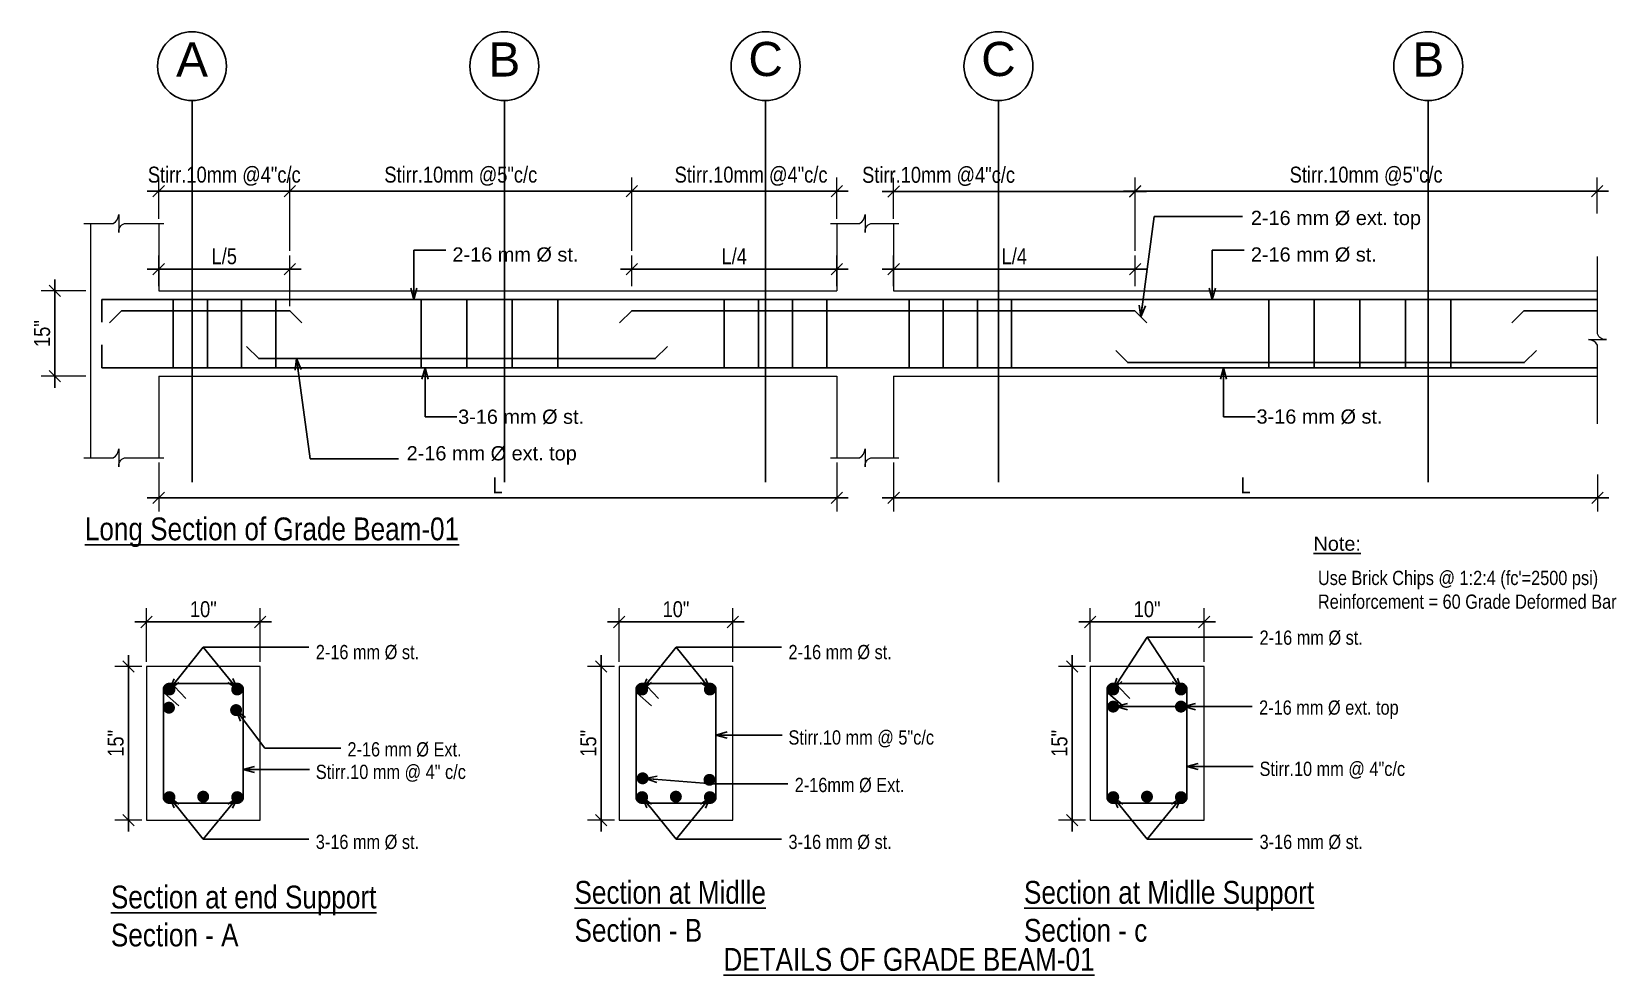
# Model space of a CAD drawing. Header units: inches. Extents: x -4010 to 92088, y -38563 to -1318.
# Drawn here: x 49757.1 to 50035.4, y -26125.7 to -25960 of the extents above; entities that cross this region are included whole.
import ezdxf

# ---------------------------------------------------------------- set-up
doc = ezdxf.new("R2010")
doc.units = ezdxf.units.IN
doc.header["$MEASUREMENT"] = 0
doc.header["$PDMODE"] = 99
doc.layers.add('DIM', color=7, linetype='Continuous', lineweight=15)
doc.layers.add('LINE', color=8, linetype='Continuous', lineweight=13)
for name, color, linetype in [('Hatch', 3, 'Continuous'), ('Rod', 1, 'Continuous'), ('TEX', 7, 'Continuous')]:
    doc.layers.add(name, color=color, linetype=linetype)
doc.styles.add('R', font='arial.ttf')
doc.styles.get("Standard").update_dxf_attribs({"font": 'ARIALN.TTF'})
doc.styles.add('style0', font='swissel.ttf')
doc.dimstyles.new('_30', dxfattribs={"dimscale": 0.4, "dimtxt": 7, "dimasz": 5, "dimexe": 6, "dimexo": 2, "dimgap": 2, "dimtad": 1, "dimdec": 0, "dimzin": 3, "dimdsep": 46, "dimlunit": 3, "dimtxsty": 'Standard', "dimblk": 'OBLIQUE', "dimcen": 0, "dimdle": 5, "dimclrt": 7, "dimazin": 0, "dimtfac": 0.0375, "dimtdec": 0, "dimtofl": 0, "dimtmove": 0, "dimatfit": 3, "dimldrblk": 'OPEN30', "dimfxl": 6, "dimtvp": 0.8, "dimtolj": 1, "dimtzin": 0, "dimlwe": -1, "dimarcsym": 0})

# ---------------------------------------------------------------- blocks, each defined once
blk = doc.blocks.new('_Oblique')
at = {"color": 0, "linetype": 'ByBlock', "lineweight": -2}
blk.add_line((-0.5, -0.5), (0.5, 0.5), dxfattribs=at)
blk = doc.blocks.new('*D896')
at = {"layer": 'Defpoints', "color": 0}
for p in [(49767.37, -26005.53), (49761.14, -26020.53), (49767.37, -26020.53)]:
    blk.add_point(p, dxfattribs=at)
at = {"layer": 'DIM', "color": 0, "lineweight": -2}
blk.add_line((49761.14, -26003.53), (49761.14, -26022.53), dxfattribs=at)
at = {"layer": 'DIM', "color": 0}
for p, q in [((49766.57, -26005.53), (49758.74, -26005.53)), ((49766.57, -26020.53), (49758.74, -26020.53))]:
    blk.add_line(p, q, dxfattribs=at)
at = {"layer": 'DIM', "color": 0, "lineweight": -2, "xscale": 2, "yscale": 2, "zscale": 2}
for p, rotation in [((49761.14, -26005.53), 90), ((49761.14, -26020.53), 270)]:
    blk.add_blockref('_Oblique', p, dxfattribs=dict(at, rotation=rotation))
at = {"layer": 'DIM', "color": 7, "insert": (49758.91, -26013.03), "char_height": 2.8, "attachment_point": 5, "rotation": 90}
blk.add_mtext('\\A1;15"', dxfattribs=at)
blk = doc.blocks.new('_Open30')
at = {"color": 0, "linetype": 'ByBlock', "lineweight": -2}
for p, q in [((-1, 0.27), (0, 0)), ((0, 0), (-1, -0.27)), ((0, 0), (-1, 0))]:
    blk.add_line(p, q, dxfattribs=at)
blk = doc.blocks.new('*D897')
at = {"layer": 'Defpoints', "color": 0}
for p in [(50031.99, -25988.04), (50031.99, -25992.74), (49950.84, -25999.31)]:
    blk.add_point(p, dxfattribs=at)
at = {"layer": 'DIM', "color": 0}
for p, q in [((49950.84, -25998.51), (49950.84, -25985.64)), ((50031.99, -25991.94), (50031.99, -25985.64))]:
    blk.add_line(p, q, dxfattribs=at)
at = {"layer": 'DIM', "color": 0, "lineweight": -2}
blk.add_line((49948.84, -25988.04), (50033.99, -25988.04), dxfattribs=at)
at = {"layer": 'DIM', "color": 0, "lineweight": -2, "xscale": 2, "yscale": 2, "zscale": 2, "rotation": 180}
blk.add_blockref('_Oblique', (49950.84, -25988.04), dxfattribs=at)
at = {"layer": 'DIM', "color": 0, "lineweight": -2, "xscale": 2, "yscale": 2, "zscale": 2}
blk.add_blockref('_Oblique', (50031.99, -25988.04), dxfattribs=at)
at = {"layer": 'DIM', "color": 7, "insert": (49991.42, -25985.4), "char_height": 2.8, "attachment_point": 5}
blk.add_mtext('\\A1;Stirr.10mm @5"c/c', dxfattribs=at)
blk = doc.blocks.new('*D898')
at = {"layer": 'Defpoints', "color": 0}
for p in [(49898.45, -25988.04), (49898.45, -25993.7), (49862.45, -25999.31)]:
    blk.add_point(p, dxfattribs=at)
at = {"layer": 'DIM', "color": 0}
for p, q in [((49862.45, -25998.51), (49862.45, -25985.64)), ((49898.45, -25992.9), (49898.45, -25985.64))]:
    blk.add_line(p, q, dxfattribs=at)
at = {"layer": 'DIM', "color": 0, "lineweight": -2}
blk.add_line((49860.45, -25988.04), (49900.45, -25988.04), dxfattribs=at)
at = {"layer": 'DIM', "color": 0, "lineweight": -2, "xscale": 2, "yscale": 2, "zscale": 2, "rotation": 180}
blk.add_blockref('_Oblique', (49862.45, -25988.04), dxfattribs=at)
at = {"layer": 'DIM', "color": 0, "lineweight": -2, "xscale": 2, "yscale": 2, "zscale": 2}
blk.add_blockref('_Oblique', (49898.45, -25988.04), dxfattribs=at)
at = {"layer": 'DIM', "color": 7, "insert": (49883.41, -25985.4), "char_height": 2.8, "attachment_point": 5}
blk.add_mtext('\\A1;Stirr.10mm @4"c/c', dxfattribs=at)
blk = doc.blocks.new('*D899')
at = {"layer": 'Defpoints', "color": 0}
for p in [(49898.45, -26001.71), (49862.45, -26005.53), (49898.45, -26005.53)]:
    blk.add_point(p, dxfattribs=at)
at = {"layer": 'DIM', "color": 0}
for p, q in [((49862.45, -26004.73), (49862.45, -25999.31)), ((49898.45, -26004.73), (49898.45, -25999.31))]:
    blk.add_line(p, q, dxfattribs=at)
at = {"layer": 'DIM', "color": 0, "lineweight": -2}
blk.add_line((49860.45, -26001.71), (49900.45, -26001.71), dxfattribs=at)
at = {"layer": 'DIM', "color": 0, "lineweight": -2, "xscale": 2, "yscale": 2, "zscale": 2, "rotation": 180}
blk.add_blockref('_Oblique', (49862.45, -26001.71), dxfattribs=at)
at = {"layer": 'DIM', "color": 0, "lineweight": -2, "xscale": 2, "yscale": 2, "zscale": 2}
blk.add_blockref('_Oblique', (49898.45, -26001.71), dxfattribs=at)
at = {"layer": 'DIM', "color": 7, "insert": (49880.45, -25999.47), "char_height": 2.8, "attachment_point": 5}
blk.add_mtext('\\A1;L/4', dxfattribs=at)
blk = doc.blocks.new('*D900')
at = {"layer": 'Defpoints', "color": 0}
for p in [(49862.45, -25988.04), (49802.42, -25999.31), (49862.45, -25999.31)]:
    blk.add_point(p, dxfattribs=at)
at = {"layer": 'DIM', "color": 0}
for p, q in [((49802.42, -25998.51), (49802.42, -25985.64)), ((49862.45, -25998.51), (49862.45, -25985.64))]:
    blk.add_line(p, q, dxfattribs=at)
at = {"layer": 'DIM', "color": 0, "lineweight": -2}
blk.add_line((49800.42, -25988.04), (49864.45, -25988.04), dxfattribs=at)
at = {"layer": 'DIM', "color": 0, "lineweight": -2, "xscale": 2, "yscale": 2, "zscale": 2, "rotation": 180}
blk.add_blockref('_Oblique', (49802.42, -25988.04), dxfattribs=at)
at = {"layer": 'DIM', "color": 0, "lineweight": -2, "xscale": 2, "yscale": 2, "zscale": 2}
blk.add_blockref('_Oblique', (49862.45, -25988.04), dxfattribs=at)
at = {"layer": 'DIM', "color": 7, "insert": (49832.43, -25985.4), "char_height": 2.8, "attachment_point": 5}
blk.add_mtext('\\A1;Stirr.10mm @5"c/c', dxfattribs=at)
blk = doc.blocks.new('*D901')
at = {"layer": 'Defpoints', "color": 0}
for p in [(49802.42, -25988.04), (49779.37, -25993.7), (49802.42, -25999.31)]:
    blk.add_point(p, dxfattribs=at)
at = {"layer": 'DIM', "color": 0}
for p, q in [((49779.37, -25992.9), (49779.37, -25985.64)), ((49802.42, -25998.51), (49802.42, -25985.64))]:
    blk.add_line(p, q, dxfattribs=at)
at = {"layer": 'DIM', "color": 0, "lineweight": -2}
blk.add_line((49777.37, -25988.04), (49804.42, -25988.04), dxfattribs=at)
at = {"layer": 'DIM', "color": 0, "lineweight": -2, "xscale": 2, "yscale": 2, "zscale": 2, "rotation": 180}
blk.add_blockref('_Oblique', (49779.37, -25988.04), dxfattribs=at)
at = {"layer": 'DIM', "color": 0, "lineweight": -2, "xscale": 2, "yscale": 2, "zscale": 2}
blk.add_blockref('_Oblique', (49802.42, -25988.04), dxfattribs=at)
at = {"layer": 'DIM', "color": 7, "insert": (49790.89, -25985.4), "char_height": 2.8, "attachment_point": 5}
blk.add_mtext('\\A1;Stirr.10mm @4"c/c', dxfattribs=at)
blk = doc.blocks.new('*D902')
at = {"layer": 'Defpoints', "color": 0}
for p in [(49950.84, -25988.07), (49908.45, -25993.7), (49950.84, -25999.31)]:
    blk.add_point(p, dxfattribs=at)
at = {"layer": 'DIM', "color": 0}
for p, q in [((49908.45, -25992.9), (49908.45, -25985.67)), ((49950.84, -25998.51), (49950.84, -25985.67))]:
    blk.add_line(p, q, dxfattribs=at)
at = {"layer": 'DIM', "color": 0, "lineweight": -2}
blk.add_line((49906.45, -25988.07), (49952.84, -25988.07), dxfattribs=at)
at = {"layer": 'DIM', "color": 0, "lineweight": -2, "xscale": 2, "yscale": 2, "zscale": 2, "rotation": 180}
blk.add_blockref('_Oblique', (49908.45, -25988.07), dxfattribs=at)
at = {"layer": 'DIM', "color": 0, "lineweight": -2, "xscale": 2, "yscale": 2, "zscale": 2}
blk.add_blockref('_Oblique', (49950.84, -25988.07), dxfattribs=at)
at = {"layer": 'DIM', "color": 7, "insert": (49916.34, -25985.43), "char_height": 2.8, "attachment_point": 5}
blk.add_mtext('\\A1;Stirr.10mm @4"c/c', dxfattribs=at)
blk = doc.blocks.new('*D903')
at = {"layer": 'Defpoints', "color": 0}
for p in [(49950.84, -26001.71), (49908.45, -26005.53), (49950.84, -26005.53)]:
    blk.add_point(p, dxfattribs=at)
at = {"layer": 'DIM', "color": 0}
for p, q in [((49908.45, -26004.73), (49908.45, -25999.31)), ((49950.84, -26004.73), (49950.84, -25999.31))]:
    blk.add_line(p, q, dxfattribs=at)
at = {"layer": 'DIM', "color": 0, "lineweight": -2}
blk.add_line((49906.45, -26001.71), (49952.84, -26001.71), dxfattribs=at)
at = {"layer": 'DIM', "color": 0, "lineweight": -2, "xscale": 2, "yscale": 2, "zscale": 2, "rotation": 180}
blk.add_blockref('_Oblique', (49908.45, -26001.71), dxfattribs=at)
at = {"layer": 'DIM', "color": 0, "lineweight": -2, "xscale": 2, "yscale": 2, "zscale": 2}
blk.add_blockref('_Oblique', (49950.84, -26001.71), dxfattribs=at)
at = {"layer": 'DIM', "color": 7, "insert": (49929.64, -25999.47), "char_height": 2.8, "attachment_point": 5}
blk.add_mtext('\\A1;{\\fArial Narrow|b0|i0|c0|p34;L/4}', dxfattribs=at)
blk = doc.blocks.new('*D904')
at = {"layer": 'Defpoints', "color": 0}
for p in [(49942.96, -26063.67), (49942.96, -26071.48), (49962.96, -26071.48)]:
    blk.add_point(p, dxfattribs=at)
at = {"layer": 'DIM', "color": 0}
for p, q in [((49942.96, -26070.68), (49942.96, -26061.27)), ((49962.96, -26070.68), (49962.96, -26061.27))]:
    blk.add_line(p, q, dxfattribs=at)
at = {"layer": 'DIM', "color": 0, "lineweight": -2}
blk.add_line((49964.96, -26063.67), (49940.96, -26063.67), dxfattribs=at)
at = {"layer": 'DIM', "color": 0, "lineweight": -2, "xscale": 2, "yscale": 2, "zscale": 2, "rotation": 180}
blk.add_blockref('_Oblique', (49942.96, -26063.67), dxfattribs=at)
at = {"layer": 'DIM', "color": 0, "lineweight": -2, "xscale": 2, "yscale": 2, "zscale": 2}
blk.add_blockref('_Oblique', (49962.96, -26063.67), dxfattribs=at)
at = {"layer": 'DIM', "color": 7, "insert": (49952.96, -26061.44), "char_height": 2.8, "attachment_point": 5}
blk.add_mtext('\\A1;10"', dxfattribs=at)
blk = doc.blocks.new('*D905')
at = {"layer": 'Defpoints', "color": 0}
for p in [(49860.22, -26063.67), (49860.22, -26071.48), (49880.22, -26071.48)]:
    blk.add_point(p, dxfattribs=at)
at = {"layer": 'DIM', "color": 0}
for p, q in [((49860.22, -26070.68), (49860.22, -26061.27)), ((49880.22, -26070.68), (49880.22, -26061.27))]:
    blk.add_line(p, q, dxfattribs=at)
at = {"layer": 'DIM', "color": 0, "lineweight": -2}
blk.add_line((49882.22, -26063.67), (49858.22, -26063.67), dxfattribs=at)
at = {"layer": 'DIM', "color": 0, "lineweight": -2, "xscale": 2, "yscale": 2, "zscale": 2, "rotation": 180}
blk.add_blockref('_Oblique', (49860.22, -26063.67), dxfattribs=at)
at = {"layer": 'DIM', "color": 0, "lineweight": -2, "xscale": 2, "yscale": 2, "zscale": 2}
blk.add_blockref('_Oblique', (49880.22, -26063.67), dxfattribs=at)
at = {"layer": 'DIM', "color": 7, "insert": (49870.22, -26061.44), "char_height": 2.8, "attachment_point": 5}
blk.add_mtext('\\A1;10"', dxfattribs=at)
blk = doc.blocks.new('*D906')
at = {"layer": 'Defpoints', "color": 0}
for p in [(49777.21, -26063.67), (49777.21, -26071.48), (49797.21, -26071.48)]:
    blk.add_point(p, dxfattribs=at)
at = {"layer": 'DIM', "color": 0}
for p, q in [((49777.21, -26070.68), (49777.21, -26061.27)), ((49797.21, -26070.68), (49797.21, -26061.27))]:
    blk.add_line(p, q, dxfattribs=at)
at = {"layer": 'DIM', "color": 0, "lineweight": -2}
blk.add_line((49799.21, -26063.67), (49775.21, -26063.67), dxfattribs=at)
at = {"layer": 'DIM', "color": 0, "lineweight": -2, "xscale": 2, "yscale": 2, "zscale": 2, "rotation": 180}
blk.add_blockref('_Oblique', (49777.21, -26063.67), dxfattribs=at)
at = {"layer": 'DIM', "color": 0, "lineweight": -2, "xscale": 2, "yscale": 2, "zscale": 2}
blk.add_blockref('_Oblique', (49797.21, -26063.67), dxfattribs=at)
at = {"layer": 'DIM', "color": 7, "insert": (49787.21, -26061.44), "char_height": 2.8, "attachment_point": 5}
blk.add_mtext('\\A1;10"', dxfattribs=at)
blk = doc.blocks.new('*D907')
at = {"layer": 'Defpoints', "color": 0}
for p in [(49779.37, -26034.85), (49898.45, -26034.85), (49898.45, -26041.87)]:
    blk.add_point(p, dxfattribs=at)
at = {"layer": 'DIM', "color": 0}
for p, q in [((49779.37, -26035.65), (49779.37, -26044.27)), ((49898.45, -26035.65), (49898.45, -26044.27))]:
    blk.add_line(p, q, dxfattribs=at)
at = {"layer": 'DIM', "color": 0, "lineweight": -2}
blk.add_line((49777.37, -26041.87), (49900.45, -26041.87), dxfattribs=at)
at = {"layer": 'DIM', "color": 0, "lineweight": -2, "xscale": 2, "yscale": 2, "zscale": 2, "rotation": 180}
blk.add_blockref('_Oblique', (49779.37, -26041.87), dxfattribs=at)
at = {"layer": 'DIM', "color": 0, "lineweight": -2, "xscale": 2, "yscale": 2, "zscale": 2}
blk.add_blockref('_Oblique', (49898.45, -26041.87), dxfattribs=at)
at = {"layer": 'DIM', "color": 7, "insert": (49838.91, -26039.67), "char_height": 2.8, "attachment_point": 5}
blk.add_mtext('\\A1;L', dxfattribs=at)
blk = doc.blocks.new('*D908')
at = {"layer": 'Defpoints', "color": 0}
for p in [(49908.45, -26034.85), (50032.06, -26036.97), (50032.06, -26041.87)]:
    blk.add_point(p, dxfattribs=at)
at = {"layer": 'DIM', "color": 0}
for p, q in [((49908.45, -26035.65), (49908.45, -26044.27)), ((50032.06, -26037.77), (50032.06, -26044.27))]:
    blk.add_line(p, q, dxfattribs=at)
at = {"layer": 'DIM', "color": 0, "lineweight": -2}
blk.add_line((49906.45, -26041.87), (50034.06, -26041.87), dxfattribs=at)
at = {"layer": 'DIM', "color": 0, "lineweight": -2, "xscale": 2, "yscale": 2, "zscale": 2, "rotation": 180}
blk.add_blockref('_Oblique', (49908.45, -26041.87), dxfattribs=at)
at = {"layer": 'DIM', "color": 0, "lineweight": -2, "xscale": 2, "yscale": 2, "zscale": 2}
blk.add_blockref('_Oblique', (50032.06, -26041.87), dxfattribs=at)
at = {"layer": 'DIM', "color": 7, "insert": (49970.25, -26039.67), "char_height": 2.8, "attachment_point": 5}
blk.add_mtext('\\A1;L', dxfattribs=at)
blk = doc.blocks.new('*D909')
at = {"layer": 'Defpoints', "color": 0}
for p in [(49802.42, -26001.71), (49779.37, -26005.53), (49802.42, -26009.03)]:
    blk.add_point(p, dxfattribs=at)
at = {"layer": 'DIM', "color": 0}
for p, q in [((49779.37, -26004.73), (49779.37, -25999.31)), ((49802.42, -26008.23), (49802.42, -25999.31))]:
    blk.add_line(p, q, dxfattribs=at)
at = {"layer": 'DIM', "color": 0, "lineweight": -2}
blk.add_line((49777.37, -26001.71), (49804.42, -26001.71), dxfattribs=at)
at = {"layer": 'DIM', "color": 0, "lineweight": -2, "xscale": 2, "yscale": 2, "zscale": 2, "rotation": 180}
blk.add_blockref('_Oblique', (49779.37, -26001.71), dxfattribs=at)
at = {"layer": 'DIM', "color": 0, "lineweight": -2, "xscale": 2, "yscale": 2, "zscale": 2}
blk.add_blockref('_Oblique', (49802.42, -26001.71), dxfattribs=at)
at = {"layer": 'DIM', "color": 7, "insert": (49790.89, -25999.46), "char_height": 2.8, "attachment_point": 5}
blk.add_mtext('\\A1;L/5', dxfattribs=at)
blk = doc.blocks.new('*D951')
at = {"layer": 'Defpoints', "color": 0}
for p in [(49939.8, -26071.48), (49942.96, -26071.48), (49942.96, -26098.48)]:
    blk.add_point(p, dxfattribs=at)
at = {"layer": 'DIM', "color": 0, "lineweight": -2}
blk.add_line((49939.8, -26100.48), (49939.8, -26069.48), dxfattribs=at)
at = {"layer": 'DIM', "color": 0}
for p, q in [((49942.16, -26071.48), (49937.4, -26071.48)), ((49942.16, -26098.48), (49937.4, -26098.48))]:
    blk.add_line(p, q, dxfattribs=at)
at = {"layer": 'DIM', "color": 0, "lineweight": -2, "xscale": 2, "yscale": 2, "zscale": 2}
for p, rotation in [((49939.8, -26071.48), 90), ((49939.8, -26098.48), 270)]:
    blk.add_blockref('_Oblique', p, dxfattribs=dict(at, rotation=rotation))
at = {"layer": 'DIM', "color": 7, "insert": (49937.57, -26084.98), "char_height": 2.8, "attachment_point": 5, "rotation": 90}
blk.add_mtext('\\A1;15"', dxfattribs=at)
blk = doc.blocks.new('*D910')
at = {"layer": 'Defpoints', "color": 0}
for p in [(49857.07, -26071.48), (49860.22, -26071.48), (49860.22, -26098.48)]:
    blk.add_point(p, dxfattribs=at)
at = {"layer": 'DIM', "color": 0, "lineweight": -2}
blk.add_line((49857.07, -26100.48), (49857.07, -26069.48), dxfattribs=at)
at = {"layer": 'DIM', "color": 0}
for p, q in [((49859.42, -26071.48), (49854.67, -26071.48)), ((49859.42, -26098.48), (49854.67, -26098.48))]:
    blk.add_line(p, q, dxfattribs=at)
at = {"layer": 'DIM', "color": 0, "lineweight": -2, "xscale": 2, "yscale": 2, "zscale": 2}
for p, rotation in [((49857.07, -26071.48), 90), ((49857.07, -26098.48), 270)]:
    blk.add_blockref('_Oblique', p, dxfattribs=dict(at, rotation=rotation))
at = {"layer": 'DIM', "color": 7, "insert": (49854.84, -26084.98), "char_height": 2.8, "attachment_point": 5, "rotation": 90}
blk.add_mtext('\\A1;15"', dxfattribs=at)
blk = doc.blocks.new('*D911')
at = {"layer": 'Defpoints', "color": 0}
for p in [(49774.06, -26071.48), (49777.21, -26071.48), (49777.21, -26098.48)]:
    blk.add_point(p, dxfattribs=at)
at = {"layer": 'DIM', "color": 0, "lineweight": -2}
blk.add_line((49774.06, -26100.48), (49774.06, -26069.48), dxfattribs=at)
at = {"layer": 'DIM', "color": 0}
for p, q in [((49776.41, -26071.48), (49771.66, -26071.48)), ((49776.41, -26098.48), (49771.66, -26098.48))]:
    blk.add_line(p, q, dxfattribs=at)
at = {"layer": 'DIM', "color": 0, "lineweight": -2, "xscale": 2, "yscale": 2, "zscale": 2}
for p, rotation in [((49774.06, -26071.48), 90), ((49774.06, -26098.48), 270)]:
    blk.add_blockref('_Oblique', p, dxfattribs=dict(at, rotation=rotation))
at = {"layer": 'DIM', "color": 7, "insert": (49771.83, -26084.98), "char_height": 2.8, "attachment_point": 5, "rotation": 90}
blk.add_mtext('\\A1;15"', dxfattribs=at)

msp = doc.modelspace()

# ---------------------------------------------------------------- linework, layer by layer
at = {"layer": 'Hatch'}
for p, q in [((49785.23, -26039.1), (49785.23, -25972.119)), ((49840.083, -26039.1), (49840.083, -25972.119)), ((49885.961, -26039.1), (49885.961, -25972.119)), ((49926.852, -26039.1), (49926.852, -25972.119)), ((50002.335, -26039.1), (50002.335, -25972.119))]:
    msp.add_line(p, q, dxfattribs=at)
for centre in [(49785.23, -25966.068), (49840.083, -25966.068), (49885.961, -25966.068), (49926.852, -25966.068), (50002.335, -25966.068)]:
    msp.add_circle(centre, 6.051, dxfattribs=at)
at = {"layer": 'LINE'}
for p, q in [((49767.369, -25993.696), (49767.369, -26034.854)), ((49779.369, -25993.696), (49779.369, -26005.529)), ((49898.446, -25993.696), (49898.446, -26005.529)), ((49898.446, -25993.696), (49898.446, -26005.529)), ((49908.446, -25993.696), (49908.446, -26005.529)), ((49779.369, -26005.529), (49898.446, -26005.529)), ((49908.446, -26005.529), (50032.055, -26005.529)), ((49779.369, -26020.529), (49779.369, -26034.854)), ((49779.369, -26020.529), (49898.446, -26020.529)), ((49898.446, -26020.529), (49898.446, -26034.854)), ((49898.446, -26020.529), (49898.446, -26034.854)), ((49908.446, -26020.529), (49908.446, -26034.854)), ((49908.446, -26020.529), (50032.055, -26020.529))]:
    msp.add_line(p, q, dxfattribs=at)
for points in [[(49766.205, -25993.696), (49771.369, -25993.696, 0.2516591), (49772.369, -25992.128), (49772.369, -25995.265, -0.3614804), (49773.369, -25993.696), (49780.276, -25993.696)], [(49897.329, -25993.696), (49902.443, -25993.696, 0.2516591), (49903.443, -25992.128), (49903.443, -25995.265, -0.3614804), (49904.443, -25993.696), (49909.351, -25993.696)], [(50032.055, -26028.872), (50032.055, -26015.07, 0.2516591), (50030.487, -26014.07), (50033.623, -26014.07, -0.3614804), (50032.055, -26013.07), (50032.055, -25999.487)], [(49766.205, -26034.854), (49771.369, -26034.854, 0.2516591), (49772.369, -26033.285), (49772.369, -26036.422, -0.3614804), (49773.369, -26034.854), (49780.276, -26034.854)], [(49897.329, -26034.854), (49902.443, -26034.854, 0.2516591), (49903.443, -26033.285), (49903.443, -26036.422, -0.3614804), (49904.443, -26034.854), (49909.351, -26034.854)]]:
    msp.add_lwpolyline(points, format="xyb", dxfattribs=at)
for points in [[(49777.212, -26098.479), (49797.212, -26098.479), (49797.212, -26071.479), (49777.212, -26071.479)], [(49860.224, -26098.479), (49880.224, -26098.479), (49880.224, -26071.479), (49860.224, -26071.479)], [(49942.956, -26098.479), (49962.956, -26098.479), (49962.956, -26071.479), (49942.956, -26071.479)]]:
    msp.add_lwpolyline(points, close=True, dxfattribs=at)
at = {"layer": 'Rod'}
for p, q in [((49769.369, -26007.029), (49769.369, -26011.029)), ((49769.369, -26011.029), (49769.369, -26007.029)), ((49769.369, -26007.029), (50032.055, -26007.029)), ((49781.937, -26007.029), (49781.937, -26019.029)), ((49787.937, -26007.029), (49787.937, -26019.029)), ((49793.937, -26007.029), (49793.937, -26019.029)), ((49799.937, -26007.029), (49799.937, -26019.029)), ((49825.478, -26007.029), (49825.478, -26019.029)), ((49833.478, -26007.029), (49833.478, -26019.029)), ((49841.478, -26007.029), (49841.478, -26019.029)), ((49849.478, -26007.029), (49849.478, -26019.029)), ((49878.686, -26007.029), (49878.686, -26019.029)), ((49884.686, -26007.029), (49884.686, -26019.029)), ((49890.686, -26007.029), (49890.686, -26019.029)), ((49896.686, -26007.029), (49896.686, -26019.029)), ((49911.162, -26007.029), (49911.162, -26019.029)), ((49917.162, -26007.029), (49917.162, -26019.029)), ((49923.162, -26007.029), (49923.162, -26019.029)), ((49929.162, -26007.029), (49929.162, -26019.029)), ((49974.323, -26007.029), (49974.323, -26019.029)), ((49982.323, -26007.029), (49982.323, -26019.029)), ((49990.323, -26007.029), (49990.323, -26019.029)), ((49998.323, -26007.029), (49998.323, -26019.029)), ((50006.323, -26007.029), (50006.323, -26019.029)), ((49769.369, -26019.029), (49769.369, -26015.029)), ((49769.369, -26019.029), (49769.369, -26015.029)), ((49769.369, -26019.029), (50032.055, -26019.029))]:
    msp.add_line(p, q, dxfattribs=at)
for points in [[(49804.538, -26011.15), (49802.417, -26009.029), (49772.849, -26009.029), (49770.728, -26011.15)], [(49952.912, -26011.15), (49950.79, -26009.029), (49862.446, -26009.029), (49860.325, -26011.15)], [(50032.055, -26009.029), (50019.13, -26009.029), (50017.009, -26011.15)], [(49868.706, -26015.304), (49866.585, -26017.425), (49796.944, -26017.425), (49794.822, -26015.304)], [(50021.33, -26016.003), (50019.209, -26018.124), (49949.568, -26018.124), (49947.446, -26016.003)], [(50032.055, -26019.029), (49932.446, -26019.029)]]:
    msp.add_lwpolyline(points, dxfattribs=at)
for points in [[(49781.212, -26095.479), (49793.212, -26095.479, 0.4142136), (49794.212, -26094.479), (49794.212, -26075.479, 0.4142136), (49793.212, -26074.479), (49781.212, -26074.479, 0.4142136), (49780.212, -26075.479), (49780.212, -26094.479, 0.4142136)], [(49864.224, -26095.479), (49876.224, -26095.479, 0.4142136), (49877.224, -26094.479), (49877.224, -26075.479, 0.4142136), (49876.224, -26074.479), (49864.224, -26074.479, 0.4142136), (49863.224, -26075.479), (49863.224, -26094.479, 0.4142136)], [(49946.956, -26095.479), (49958.956, -26095.479, 0.4142136), (49959.956, -26094.479), (49959.956, -26075.479, 0.4142136), (49958.956, -26074.479), (49946.956, -26074.479, 0.4142136), (49945.956, -26075.479), (49945.956, -26094.479, 0.4142136)]]:
    msp.add_lwpolyline(points, format="xyb", close=True, dxfattribs=at)
at = {"layer": 'Rod', "const_width": 1.05}
for points in [[(49780.738, -26075.53, -1), (49781.788, -26075.53, -1)], [(49793.685, -26075.53, 1), (49792.635, -26075.53, 1)], [(49863.75, -26075.53, -1), (49864.8, -26075.53, -1)], [(49876.697, -26075.53, 1), (49875.647, -26075.53, 1)], [(49946.482, -26075.53, -1), (49947.532, -26075.53, -1)], [(49959.43, -26075.53, 1), (49958.38, -26075.53, 1)], [(49780.647, -26078.724, -1), (49781.697, -26078.724, -1)], [(49792.443, -26079.147, -1), (49793.493, -26079.147, -1)], [(49946.482, -26078.53, -1), (49947.532, -26078.53, -1)], [(49959.43, -26078.53, 1), (49958.38, -26078.53, 1)], [(49863.837, -26091.128, 1), (49864.887, -26091.128, 1)], [(49875.578, -26091.389, 1), (49876.628, -26091.389, 1)], [(49780.738, -26094.429, 1), (49781.788, -26094.429, 1)], [(49786.664, -26094.347, 1), (49787.714, -26094.347, 1)], [(49793.685, -26094.429, -1), (49792.635, -26094.429, -1)], [(49863.75, -26094.429, 1), (49864.8, -26094.429, 1)], [(49869.676, -26094.347, 1), (49870.726, -26094.347, 1)], [(49876.697, -26094.429, -1), (49875.647, -26094.429, -1)], [(49946.482, -26094.429, 1), (49947.532, -26094.429, 1)], [(49952.408, -26094.347, 1), (49953.458, -26094.347, 1)], [(49959.43, -26094.429, -1), (49958.38, -26094.429, -1)]]:
    msp.add_lwpolyline(points, format="xyb", close=True, dxfattribs=at)
at = {"layer": 'Rod'}
for points in [[(49780.342, -26075.071, 0.2624441), (49780.397, -26076.144), (49782.928, -26078.398)], [(49781.233, -26074.479, -0.3032581), (49782.157, -26074.984), (49784.16, -26077.094)], [(49863.354, -26075.071, 0.2624441), (49863.409, -26076.144), (49865.94, -26078.398)], [(49864.246, -26074.479, -0.3032581), (49865.169, -26074.984), (49867.172, -26077.094)], [(49946.086, -26075.071, 0.2624441), (49946.141, -26076.144), (49948.672, -26078.398)], [(49946.978, -26074.479, -0.3032581), (49947.901, -26074.984), (49949.905, -26077.094)]]:
    msp.add_lwpolyline(points, format="xyb", dxfattribs=at)

# ---------------------------------------------------------------- texts
at = {"layer": 'TEX'}
for s, insert, char_height, attachment_point, style in [('A', (49785.23, -25967.892), 6, 8, 'R'), ('B', (49840.083, -25967.892), 6, 8, 'R'), ('C', (49885.961, -25967.892), 6, 8, 'R'), ('C', (49926.852, -25967.892), 6, 8, 'R'), ('B', (50002.335, -25967.892), 6, 8, 'R'), ('2-16 mm %%C ext. top', (49971.18, -25994.722), 2.5, 7, 'style0'), ('2-16 mm %%C st.', (49830.96, -26000.484), 2.5, 7, 'style0'), ('2-16 mm %%C st.', (49971.18, -26000.484), 2.5, 7, 'style0'), ('3-16 mm %%C st.', (49831.958, -26028.97), 2.5, 7, 'style0'), ('3-16 mm %%C st.', (49972.178, -26028.939), 2.5, 7, 'style0'), ('2-16 mm %%C ext. top', (49822.921, -26032.792), 2.5, 1, 'style0'), ('{\\LNote:}', (49982.174, -26051.199), 2.5, 7, 'style0'), ("{\\fArial Narrow|b0|i0|c0|p34;Use Brick Chips @ 1:2:4 (fc'=2500 psi)\\PReinforcement = 60 Grade Deformed Bar}", (49982.963, -26061.386), 2.5, 7, 'style0'), ('{\\fArial Narrow|b0|i0|c0|p34;2-16 mm %%C st.}', (49806.965, -26070.295), 2.5, 7, 'style0'), ('{\\fArial Narrow|b0|i0|c0|p34;2-16 mm %%C st.}', (49889.978, -26070.295), 2.5, 7, 'style0'), ('{\\fArial Narrow|b0|i0|c0|p34;2-16 mm %%C st.}', (49972.71, -26067.762), 2.5, 7, 'style0'), ('{\\fArial Narrow|b0|i0|c0|p34;2-16 mm %%C ext. top}', (49972.63, -26080.703), 2.5, 7, 'style0'), ('{\\fArial Narrow|b0|i0|c0|p34;Stirr.10 mm @ 5"c/c}', (49889.978, -26085.699), 2.5, 7, 'style0'), ('{\\fArial Narrow|b0|i0|c0|p34;2-16 mm %%C Ext.}', (49812.52, -26087.378), 2.5, 7, 'style0'), ('{\\fArial Narrow|b0|i0|c0|p34;Stirr.10 mm @ 4" c/c}', (49806.965, -26091.743), 2.5, 7, 'style0'), ('{\\fArial Narrow|b0|i0|c0|p34;Stirr.10 mm @ 4"c/c}', (49972.71, -26091.207), 2.5, 7, 'style0'), ('{\\fArial Narrow|b0|i0|c0|p34;2-16mm %%C Ext.}', (49891.077, -26093.634), 2.5, 7, 'style0'), ('{\\fArial Narrow|b0|i0|c0|p34;3-16 mm %%C st.}', (49806.965, -26103.629), 2.5, 7, 'style0'), ('{\\fArial Narrow|b0|i0|c0|p34;3-16 mm %%C st.}', (49889.978, -26103.629), 2.5, 7, 'style0'), ('{\\fArial Narrow|b0|i0|c0|p34;3-16 mm %%C st.}', (49972.71, -26103.629), 2.5, 7, 'style0')]:
    msp.add_mtext(s, dxfattribs=dict(at, insert=insert, char_height=char_height, attachment_point=attachment_point, style=style))
at = {"layer": 'TEX', "char_height": 3.9998, "attachment_point": 1}
for s, insert in [('{\\LLong Section of Grade Beam-01}', (49766.41, -26045.322)), ('{\\LSection at Midlle\\P}Section - B', (49852.401, -26109.146)), ('{\\LSection at Midlle} {\\LSupport\\P\\fArial Narrow|b0|i0|c0|p34;\\lSection - }c', (49931.343, -26109.146)), ('{\\LSection at end Support \\P}Section - A', (49770.984, -26109.97)), ('{\\LDETAILS OF GRADE BEAM-01 }', (49878.554, -26120.914))]:
    msp.add_mtext(s, dxfattribs=dict(at, insert=insert))

# ---------------------------------------------------------------- dimensions: what is measured, and where the dimension line sits
at = {"layer": 'DIM'}
for base, p1, p2, picture, middle in [((49802.417, -25988.039), (49779.369, -25993.696), (49802.417, -25999.308), '*D901', (49790.893, -25988.039)), ((49898.446, -25988.039), (49862.446, -25999.312), (49898.446, -25993.696), '*D898', (49883.41, -25988.039)), ((49950.844, -25988.07), (49908.446, -25993.696), (49950.844, -25999.312), '*D902', (49916.344, -25988.07))]:
    dim = msp.add_linear_dim(base=base, p1=p1, p2=p2, angle=180, text='Stirr.10mm @4"c/c', dimstyle='_30', dxfattribs=at)
    dim.commit()
    dim.dimension.update_dxf_attribs({"geometry": picture, "text_midpoint": middle, "dimtype": 160})
for base, p1, p2, angle, text, picture, middle in [((49862.446, -25988.039), (49802.417, -25999.308), (49862.446, -25999.312), 180, 'Stirr.10mm @5"c/c', '*D900', (49832.431, -25985.402)), ((50031.987, -25988.039), (49950.844, -25999.312), (50031.987, -25992.743), 180, 'Stirr.10mm @5"c/c', '*D897', (49991.415, -25985.402)), ((49761.136, -26020.529), (49767.369, -26005.529), (49767.369, -26020.529), 90, '15"', '*D896', (49758.907, -26013.029)), ((49774.056, -26071.479), (49777.212, -26098.479), (49777.212, -26071.479), 90, '15"', '*D911', (49771.826, -26084.979)), ((49857.068, -26071.479), (49860.224, -26098.479), (49860.224, -26071.479), 90, '15"', '*D910', (49854.838, -26084.979)), ((49939.8, -26071.479), (49942.956, -26098.479), (49942.956, -26071.479), 90, '15"', '*D951', (49937.57, -26084.979))]:
    dim = msp.add_linear_dim(base=base, p1=p1, p2=p2, angle=angle, text=text, dimstyle='_30', dxfattribs=at)
    dim.commit()
    dim.dimension.update_dxf_attribs({"geometry": picture, "text_midpoint": middle})
for base, p1, p2, text, picture, middle in [((49802.417, -26001.708), (49779.369, -26005.529), (49802.417, -26009.029), 'L/5', '*D909', (49790.893, -25999.46)), ((49898.446, -26001.712), (49862.446, -26005.529), (49898.446, -26005.529), 'L/4', '*D899', (49880.446, -25999.466)), ((49950.844, -26001.712), (49908.446, -26005.529), (49950.844, -26005.529), '{\\fArial Narrow|b0|i0|c0|p34;L/4}', '*D903', (49929.645, -25999.466)), ((49898.446, -26041.874), (49779.369, -26034.854), (49898.446, -26034.854), 'L', '*D907', (49838.908, -26039.674)), ((50032.055, -26041.874), (49908.446, -26034.854), (50032.055, -26036.973), 'L', '*D908', (49970.251, -26039.674)), ((49777.212, -26063.674), (49797.212, -26071.479), (49777.212, -26071.479), '10"', '*D906', (49787.212, -26061.444)), ((49860.224, -26063.674), (49880.224, -26071.479), (49860.224, -26071.479), '10"', '*D905', (49870.224, -26061.444)), ((49942.956, -26063.674), (49962.956, -26071.479), (49942.956, -26071.479), '10"', '*D904', (49952.956, -26061.444))]:
    dim = msp.add_linear_dim(base=base, p1=p1, p2=p2, text=text, dimstyle='_30', dxfattribs=at)
    dim.commit()
    dim.dimension.update_dxf_attribs({"geometry": picture, "text_midpoint": middle})

# ---------------------------------------------------------------- leaders
for points in [[(49951.851, -26010.089), (49954.217, -25992.487), (49969.739, -25992.487)], [(49824.183, -26007.029), (49824.183, -25998.395), (49829.776, -25998.395)], [(49964.403, -26007.029), (49964.403, -25998.395), (49969.996, -25998.395)], [(49803.592, -26017.425), (49805.957, -26035.027), (49821.48, -26035.027)], [(49826.153, -26019.029), (49826.153, -26027.663), (49831.746, -26027.663)], [(49966.373, -26019.029), (49966.373, -26027.663), (49971.966, -26027.663)], [(49947.007, -26075.53), (49952.956, -26066.364)], [(49958.956, -26075.479), (49952.956, -26066.364), (49971.488, -26066.364)], [(49781.263, -26075.53), (49787.212, -26068.121)], [(49793.212, -26075.479), (49787.212, -26068.121), (49805.743, -26068.121)], [(49864.275, -26075.53), (49870.224, -26068.121)], [(49876.224, -26075.479), (49870.224, -26068.121), (49888.755, -26068.121)], [(49947.532, -26078.53), (49971.408, -26078.53)], [(49959.47, -26078.53), (49971.408, -26078.53)], [(49792.968, -26079.147), (49798.006, -26085.836), (49811.333, -26085.836)], [(49877.224, -26083.525), (49888.868, -26083.525)], [(49794.212, -26089.57), (49805.856, -26089.57)], [(49959.956, -26089.033), (49971.6, -26089.033)], [(49864.887, -26091.14), (49876.563, -26092.092), (49889.89, -26092.092)], [(49781.263, -26094.429), (49787.212, -26101.824)], [(49793.212, -26094.479), (49787.212, -26101.824), (49805.743, -26101.824)], [(49864.275, -26094.429), (49870.224, -26101.824)], [(49876.224, -26094.479), (49870.224, -26101.824), (49888.755, -26101.824)], [(49947.007, -26094.429), (49952.956, -26101.824)], [(49958.956, -26094.479), (49952.956, -26101.824), (49971.488, -26101.824)]]:
    msp.add_leader(points, dimstyle='_30', dxfattribs=at)

doc.saveas('drawing.dxf')
